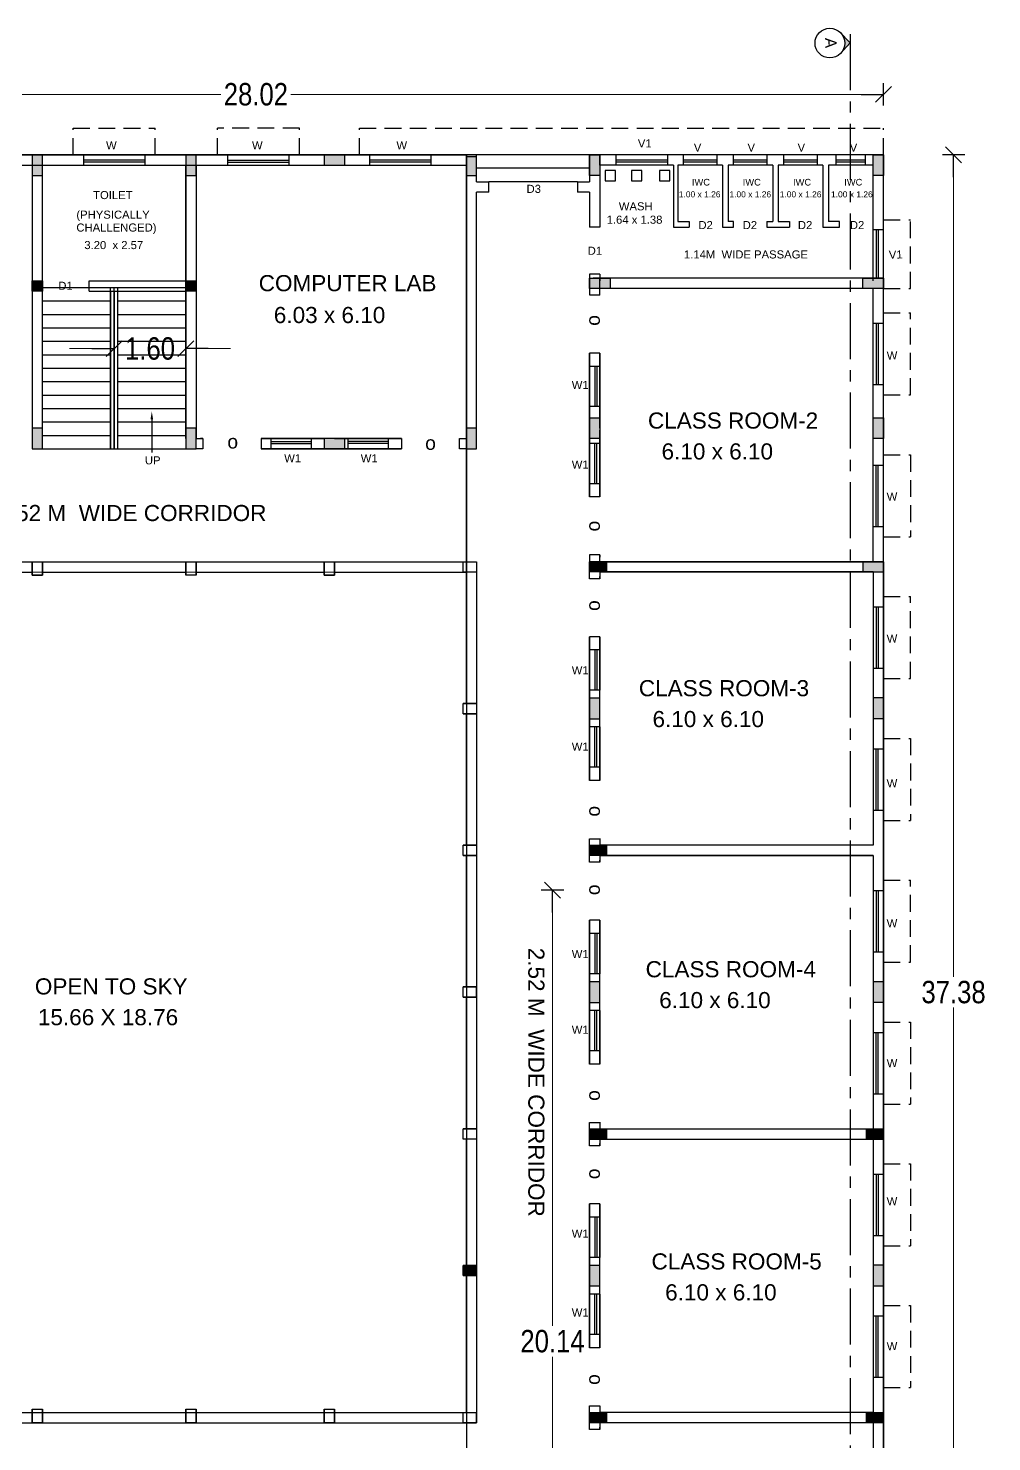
# Model space of a CAD drawing. Header units: metres. Extents: x 54 to 366, y 88 to 219.
# Drawn here: x 72.87 to 94.37, y 187.04 to 218.59 of the extents above; entities that cross this region are included whole.
import ezdxf

# ---------------------------------------------------------------- set-up
doc = ezdxf.new("R2010")
doc.units = ezdxf.units.M
doc.linetypes.add('CENTER', pattern=[2, 1.25, -0.25, 0.25, -0.25])
doc.linetypes.add('HIDDEN2', pattern=[0.1875, 0.125, -0.0625])
doc.layers.get('Defpoints').update_dxf_attribs({"lineweight": 18})
for name, color, linetype in [('BLK_1_FLR_0_BLT_UP_AREA_EXISTING', 26, 'Continuous'), ('BLK_1_FLR_0_EXIT_WIDTH_STAIR', 1, 'Continuous'), ('BLK_1_FLR_0_WASH', 55, 'Continuous'), ('DIST_EXIT', 7, 'Continuous'), ('ED', 7, 'Continuous'), ('SECLINE', 2, 'CENTER')]:
    doc.layers.add(name, color=color, linetype=linetype)
doc.styles.add('GRIDTEXT', font='GOTHIC.TTF', dxfattribs={"height": 6})
doc.styles.get("Standard").update_dxf_attribs({"font": 'arial.ttf', "height": 0.5})
doc.styles.add('style1', font='ARIALN.TTF', dxfattribs={"height": 0.5})
doc.dimstyles.new('11', dxfattribs={"dimtxt": 0.5, "dimasz": 0.5, "dimexe": 0.18, "dimexo": 0.0625, "dimgap": 0.09, "dimtad": 0, "dimtih": 1, "dimtoh": 1, "dimzin": 0, "dimdsep": 46, "dimtxsty": 'style1', "dimblk": 'AR', "dimcen": 0.09, "dimse1": 1, "dimse2": 1, "dimclrd": 256, "dimadec": 0, "dimazin": 0, "dimtfac": 0.7, "dimtofl": 0, "dimtmove": 0, "dimatfit": 3, "dimfxl": 0, "dimfrac": 1, "dimtolj": 1, "dimtzin": 0, "dimlwd": 20, "dimarcsym": 0})
pattern_1 = [(0, (0, 0), (0, 6.985), [5.08, -1.905]), (90, (0, 0), (-6.985, 4e-16), [5.08, -1.905])]

# ---------------------------------------------------------------- blocks, each defined once
blk = doc.blocks.new('AR')
for p, q in [((-1, 0), (0, 0)), ((-0.354, -0.354), (0.354, 0.354)), ((0, -0.5), (0, 0.5))]:
    blk.add_line(p, q)
blk = doc.blocks.new('*D69')
at = {"layer": 'Defpoints', "color": 0}
for p in [(91.954, 217.116), (91.954, 216.366), (63.939, 215.766)]:
    blk.add_point(p, dxfattribs=at)
at = {"layer": 'ED', "lineweight": 20}
for p, q in [((64.439, 217.116), (77.163, 217.116)), ((91.454, 217.116), (78.73, 217.116))]:
    blk.add_line(p, q, dxfattribs=at)
at = {"layer": 'ED', "lineweight": 20, "xscale": 0.5, "yscale": 0.5, "zscale": 0.5, "rotation": 180}
blk.add_blockref('AR', (63.939, 217.116), dxfattribs=at)
at = {"layer": 'ED', "lineweight": 20, "xscale": 0.5, "yscale": 0.5, "zscale": 0.5}
blk.add_blockref('AR', (91.954, 217.116), dxfattribs=at)
at = {"layer": 'ED', "color": 0, "insert": (77.947, 217.116), "char_height": 0.5, "attachment_point": 5, "style": 'style1'}
blk.add_mtext('\\A1;28.02', dxfattribs=at)
blk = doc.blocks.new('*D70')
at = {"layer": 'Defpoints', "color": 0}
for p in [(91.954, 215.766), (91.954, 178.386), (93.518, 178.386)]:
    blk.add_point(p, dxfattribs=at)
at = {"layer": 'ED', "lineweight": 20}
for p, q in [((93.518, 215.266), (93.518, 197.422)), ((93.518, 178.886), (93.518, 196.731))]:
    blk.add_line(p, q, dxfattribs=at)
at = {"layer": 'ED', "lineweight": 20, "xscale": 0.5, "yscale": 0.5, "zscale": 0.5}
for p, rotation in [((93.518, 215.766), 90), ((93.518, 178.386), 270)]:
    blk.add_blockref('AR', p, dxfattribs=dict(at, rotation=rotation))
at = {"layer": 'ED', "color": 0, "insert": (93.518, 197.076), "char_height": 0.5, "attachment_point": 5, "style": 'style1'}
blk.add_mtext('\\A1;37.38', dxfattribs=at)
blk = doc.blocks.new('*D106')
at = {"layer": 'BLK_1_FLR_0_EXIT_WIDTH_STAIR', "lineweight": 20}
for p, q in [((74.284, 211.441), (73.784, 211.441)), ((76.884, 211.441), (77.384, 211.441))]:
    blk.add_line(p, q, dxfattribs=at)
at = {"layer": 'Defpoints', "color": 0}
for p in [(74.784, 211.779), (76.384, 211.779), (76.384, 211.441)]:
    blk.add_point(p, dxfattribs=at)
at = {"layer": 'BLK_1_FLR_0_EXIT_WIDTH_STAIR', "lineweight": 20, "xscale": 0.5, "yscale": 0.5, "zscale": 0.5}
blk.add_blockref('AR', (74.784, 211.441), dxfattribs=at)
at = {"layer": 'BLK_1_FLR_0_EXIT_WIDTH_STAIR', "lineweight": 20, "xscale": 0.5, "yscale": 0.5, "zscale": 0.5, "rotation": 180}
blk.add_blockref('AR', (76.384, 211.441), dxfattribs=at)
at = {"layer": 'BLK_1_FLR_0_EXIT_WIDTH_STAIR', "color": 0, "insert": (75.584, 211.441), "char_height": 0.5, "attachment_point": 5, "style": 'style1'}
blk.add_mtext('\\A1;1.60', dxfattribs=at)
blk = doc.blocks.new('*D117')
at = {"layer": 'Defpoints', "color": 0}
for p in [(84.232, 199.353), (84.232, 179.216), (84.567, 179.216)]:
    blk.add_point(p, dxfattribs=at)
at = {"layer": 'DIST_EXIT', "lineweight": 20}
for p, q in [((84.567, 198.853), (84.567, 189.63)), ((84.567, 179.716), (84.567, 188.939))]:
    blk.add_line(p, q, dxfattribs=at)
at = {"layer": 'DIST_EXIT', "lineweight": 20, "xscale": 0.5, "yscale": 0.5, "zscale": 0.5}
for p, rotation in [((84.567, 199.353), 90), ((84.567, 179.216), 270)]:
    blk.add_blockref('AR', p, dxfattribs=dict(at, rotation=rotation))
at = {"layer": 'DIST_EXIT', "color": 0, "insert": (84.567, 189.284), "char_height": 0.5, "attachment_point": 5, "style": 'style1'}
blk.add_mtext('\\A1;20.14', dxfattribs=at)

msp = doc.modelspace()

# ---------------------------------------------------------------- hatches: boundary and pattern name
at = {"ltscale": 0.23}
h = msp.add_hatch(color=0, dxfattribs=at)
h.dxf.hatch_style = 1
h.paths.add_polyline_path([(73.184, 215.766), (72.954, 215.766), (72.954, 215.306), (73.184, 215.306)])
h = msp.add_hatch(color=0, dxfattribs=at)
h.dxf.hatch_style = 1
h.paths.add_polyline_path([(76.614, 215.766), (76.384, 215.766), (76.384, 215.306), (76.614, 215.306)])
h = msp.add_hatch(color=0, dxfattribs=at)
h.dxf.hatch_style = 1
h.paths.add_polyline_path([(79.934, 215.536), (79.934, 215.766), (79.474, 215.766), (79.474, 215.536)])
h = msp.add_hatch(color=0, dxfattribs=at)
h.dxf.hatch_style = 1
h.paths.add_polyline_path([(82.874, 215.766), (82.644, 215.766), (82.644, 215.306), (82.874, 215.306)])
h = msp.add_hatch(color=0, dxfattribs=at)
h.dxf.hatch_style = 1
h.paths.add_polyline_path([(85.624, 215.306), (85.624, 215.766), (85.394, 215.766), (85.394, 215.306)])
h = msp.add_hatch(color=0, dxfattribs=at)
h.dxf.hatch_style = 1
h.paths.add_polyline_path([(91.724, 215.766), (91.724, 215.306), (91.954, 215.306), (91.954, 215.766)])
h = msp.add_hatch(color=0, dxfattribs=at)
h.dxf.hatch_style = 1
h.paths.add_polyline_path([(85.854, 213.016), (85.394, 213.016), (85.394, 212.786), (85.854, 212.786)])
h = msp.add_hatch(color=0, dxfattribs=at)
h.dxf.hatch_style = 1
h.paths.add_polyline_path([(91.954, 213.016), (91.494, 213.016), (91.494, 212.786), (91.954, 212.786)])
h = msp.add_hatch(color=0, dxfattribs=at)
h.dxf.hatch_style = 1
h.paths.add_polyline_path([(72.954, 212.726), (73.184, 212.726), (73.184, 212.956), (72.954, 212.956)])
h = msp.add_hatch(color=0, dxfattribs=at)
h.dxf.hatch_style = 1
h.paths.add_polyline_path([(76.384, 212.726), (76.614, 212.726), (76.614, 212.956), (76.384, 212.956)])
h = msp.add_hatch(color=0, dxfattribs=at)
h.dxf.hatch_style = 1
h.paths.add_polyline_path([(85.624, 209.436), (85.624, 209.896), (85.394, 209.896), (85.394, 209.436)])
h = msp.add_hatch(color=0, dxfattribs=at)
h.dxf.hatch_style = 1
h.paths.add_polyline_path([(91.724, 209.896), (91.724, 209.436), (91.954, 209.436), (91.954, 209.896)])
h = msp.add_hatch(color=0, dxfattribs=at)
h.dxf.hatch_style = 1
h.paths.add_polyline_path([(73.184, 209.666), (72.954, 209.666), (72.954, 209.206), (73.184, 209.206)])
h = msp.add_hatch(color=0, dxfattribs=at)
h.dxf.hatch_style = 1
h.paths.add_polyline_path([(76.614, 209.666), (76.384, 209.666), (76.384, 209.206), (76.614, 209.206)])
h = msp.add_hatch(color=0, dxfattribs=at)
h.dxf.hatch_style = 1
h.paths.add_polyline_path([(82.874, 209.666), (82.644, 209.666), (82.644, 209.206), (82.874, 209.206)])
h = msp.add_hatch(color=0, dxfattribs=at)
h.dxf.hatch_style = 1
h.paths.add_polyline_path([(79.934, 209.206), (79.934, 209.436), (79.474, 209.436), (79.474, 209.206)])
h = msp.add_hatch()
h.set_pattern_fill('ANGLE', color=256)
h.set_pattern_definition(pattern_1)
h.paths.add_polyline_path([(66.994, 206.686), (66.694, 206.686), (66.694, 206.456), (66.994, 206.456)])
h.paths.add_polyline_path([(70.089, 206.456), (70.089, 206.686), (69.859, 206.686), (69.859, 206.456)])
h.paths.add_polyline_path([(73.184, 206.455), (73.184, 206.686), (72.954, 206.686), (72.954, 206.455)])
h.paths.add_polyline_path([(76.614, 206.455), (76.614, 206.686), (76.384, 206.686), (76.384, 206.455)])
h.paths.add_polyline_path([(79.704, 206.454), (79.704, 206.686), (79.474, 206.686), (79.474, 206.454)])
h.paths.add_polyline_path([(82.874, 206.454), (82.874, 206.684), (82.574, 206.684), (82.574, 206.454), (82.644, 206.454)])
h = msp.add_hatch(color=0, dxfattribs=at)
h.dxf.hatch_style = 1
h.paths.add_polyline_path([(85.394, 206.456), (85.394, 206.686), (85.774, 206.686), (85.774, 206.456)])
h = msp.add_hatch(color=0, dxfattribs=at)
h.dxf.hatch_style = 1
h.paths.add_polyline_path([(91.954, 206.456), (91.954, 206.686), (91.494, 206.686), (91.494, 206.456)])
h = msp.add_hatch()
h.set_pattern_fill('ANGLE', color=256)
h.set_pattern_definition(pattern_1)
h.paths.add_polyline_path([(82.874, 194.026), (82.574, 194.026), (82.574, 193.796), (82.874, 193.796)])
h.paths.add_polyline_path([(82.874, 197.194), (82.574, 197.194), (82.574, 196.964), (82.874, 196.964)])
h.paths.add_polyline_path([(82.874, 200.356), (82.574, 200.356), (82.574, 200.126), (82.874, 200.126)])
h.paths.add_polyline_path([(82.874, 203.521), (82.574, 203.521), (82.574, 203.291), (82.874, 203.291)])
h = msp.add_hatch(color=0, dxfattribs=at)
h.dxf.hatch_style = 1
h.paths.add_polyline_path([(85.394, 203.179), (85.624, 203.179), (85.624, 203.639), (85.394, 203.639)])
h = msp.add_hatch(color=0, dxfattribs=at)
h.dxf.hatch_style = 1
h.paths.add_polyline_path([(91.724, 203.186), (91.954, 203.186), (91.954, 203.646), (91.724, 203.646)])
h = msp.add_hatch(color=0, dxfattribs=at)
h.dxf.hatch_style = 1
h.paths.add_polyline_path([(85.394, 200.126), (85.394, 200.356), (85.774, 200.356), (85.774, 200.126)])
h = msp.add_hatch(color=0, dxfattribs=at)
h.dxf.hatch_style = 1
h.paths.add_polyline_path([(85.394, 196.849), (85.624, 196.849), (85.624, 197.309), (85.394, 197.309)])
h = msp.add_hatch(color=0, dxfattribs=at)
h.dxf.hatch_style = 1
h.paths.add_polyline_path([(91.724, 196.851), (91.954, 196.851), (91.954, 197.311), (91.724, 197.311)])
h = msp.add_hatch(color=0, dxfattribs=at)
h.dxf.hatch_style = 1
h.paths.add_polyline_path([(85.394, 193.796), (85.394, 194.026), (85.774, 194.026), (85.774, 193.796)])
h = msp.add_hatch(color=0, dxfattribs=at)
h.dxf.hatch_style = 1
h.paths.add_polyline_path([(91.954, 194.026), (91.574, 194.026), (91.574, 193.796), (91.954, 193.796)])
h = msp.add_hatch(color=7)
h.dxf.hatch_style = 1
h.paths.add_polyline_path([(82.874, 190.979), (82.574, 190.979), (82.574, 190.749), (82.874, 190.749)])
h = msp.add_hatch(color=0, dxfattribs=at)
h.dxf.hatch_style = 1
h.paths.add_polyline_path([(85.394, 190.519), (85.624, 190.519), (85.624, 190.979), (85.394, 190.979)])
h = msp.add_hatch(color=0, dxfattribs=at)
h.dxf.hatch_style = 1
h.paths.add_polyline_path([(91.724, 190.521), (91.954, 190.521), (91.954, 190.981), (91.724, 190.981)])
h = msp.add_hatch()
h.set_pattern_fill('ANGLE', color=256)
h.set_pattern_definition(pattern_1)
h.paths.add_polyline_path([(66.994, 187.696), (66.694, 187.696), (66.694, 187.466), (66.994, 187.466)])
h.paths.add_polyline_path([(70.089, 187.766), (69.859, 187.766), (69.859, 187.466), (70.089, 187.466)])
h.paths.add_polyline_path([(73.184, 187.766), (72.954, 187.766), (72.954, 187.466), (73.184, 187.466)])
h.paths.add_polyline_path([(76.614, 187.766), (76.384, 187.766), (76.384, 187.466), (76.614, 187.466)])
h.paths.add_polyline_path([(79.704, 187.766), (79.474, 187.766), (79.474, 187.466), (79.704, 187.466)])
h.paths.add_polyline_path([(82.874, 187.696), (82.574, 187.696), (82.574, 187.466), (82.874, 187.466)])
h = msp.add_hatch(color=0, dxfattribs=at)
h.dxf.hatch_style = 1
h.paths.add_polyline_path([(85.394, 187.466), (85.394, 187.696), (85.774, 187.696), (85.774, 187.466)])
h = msp.add_hatch(color=0, dxfattribs=at)
h.dxf.hatch_style = 1
h.paths.add_polyline_path([(91.954, 187.696), (91.574, 187.696), (91.574, 187.466), (91.954, 187.466)])
at = {"layer": 'SECLINE'}
msp.add_hatch(color=41, dxfattribs=at).paths.add_polyline_path([(91.214, 218.267), (91.005, 218.481, -0.372105), (91.011, 218.047)])

# ---------------------------------------------------------------- linework, layer by layer
at = {"linetype": 'HIDDEN2', "ltscale": 3}
for p, q in [((73.869, 215.766), (73.869, 216.366)), ((73.869, 216.366), (75.699, 216.366)), ((75.699, 215.766), (75.699, 216.366)), ((77.091, 215.766), (77.091, 216.366)), ((78.921, 216.366), (77.091, 216.366)), ((78.921, 215.766), (78.921, 216.366)), ((80.258, 215.766), (80.258, 216.366)), ((80.258, 216.366), (91.954, 216.366)), ((91.954, 215.766), (91.954, 216.366)), ((91.954, 214.316), (92.554, 214.316)), ((92.554, 212.781), (92.554, 214.316)), ((91.954, 212.781), (92.554, 212.781)), ((91.954, 212.238), (92.554, 212.238)), ((92.554, 210.408), (92.554, 212.238)), ((91.954, 210.408), (92.554, 210.408)), ((91.954, 209.07), (92.554, 209.07)), ((92.554, 209.07), (92.554, 207.24)), ((91.954, 207.24), (92.554, 207.24)), ((91.954, 205.908), (92.554, 205.908)), ((92.554, 204.078), (92.554, 205.908)), ((91.954, 204.078), (92.554, 204.078)), ((91.954, 202.74), (92.554, 202.74)), ((92.554, 202.74), (92.554, 200.91)), ((91.954, 200.91), (92.554, 200.91)), ((91.954, 199.578), (92.554, 199.578)), ((92.554, 197.748), (92.554, 199.578)), ((91.954, 197.748), (92.554, 197.748)), ((91.954, 196.41), (92.554, 196.41)), ((92.554, 196.41), (92.554, 194.58)), ((91.954, 194.58), (92.554, 194.58)), ((91.954, 193.248), (92.554, 193.248)), ((92.554, 193.248), (92.554, 191.418)), ((91.954, 191.418), (92.554, 191.418)), ((91.954, 190.08), (92.554, 190.08)), ((92.554, 190.08), (92.554, 188.25)), ((91.954, 188.25), (92.554, 188.25))]:
    msp.add_line(p, q, dxfattribs=at)
at = {"color": 0, "ltscale": 0.23}
for p, q in [((64.169, 215.536), (82.644, 215.536)), ((66.924, 215.766), (82.644, 215.766)), ((72.954, 215.536), (72.954, 209.436)), ((73.184, 209.206), (73.184, 215.536)), ((76.384, 212.956), (76.384, 215.536)), ((76.384, 215.536), (76.384, 212.956)), ((76.614, 215.536), (76.614, 209.436)), ((82.644, 215.731), (82.874, 215.731)), ((82.644, 215.536), (82.644, 209.436)), ((82.874, 215.166), (82.874, 215.536)), ((85.394, 215.766), (85.394, 215.166)), ((91.954, 215.766), (85.474, 215.766)), ((85.624, 215.536), (85.624, 215.766)), ((87.264, 215.536), (85.624, 215.536)), ((85.624, 215.536), (85.624, 214.156)), ((87.264, 215.536), (87.264, 214.156)), ((88.364, 215.536), (87.364, 215.536)), ((87.364, 215.536), (87.364, 214.276)), ((88.364, 215.536), (88.364, 214.156)), ((89.484, 215.536), (88.484, 215.536)), ((88.484, 215.536), (88.484, 214.276)), ((89.484, 215.536), (89.484, 214.276)), ((90.604, 215.536), (89.604, 215.536)), ((89.604, 215.536), (89.604, 214.276)), ((90.604, 215.536), (90.604, 214.156)), ((91.724, 215.536), (90.724, 215.536)), ((90.724, 215.536), (90.724, 214.276)), ((91.724, 214.091), (91.724, 215.536)), ((91.954, 212.721), (91.954, 215.766)), ((82.874, 209.436), (82.874, 214.936)), ((83.144, 214.936), (82.874, 214.936)), ((83.144, 214.936), (83.144, 215.166)), ((85.124, 215.166), (85.124, 214.936)), ((85.124, 215.166), (85.394, 215.166)), ((85.394, 214.936), (85.124, 214.936)), ((85.394, 214.936), (85.394, 214.156)), ((87.364, 214.276), (87.614, 214.276)), ((87.614, 214.276), (87.614, 214.156)), ((88.604, 214.276), (88.484, 214.276)), ((88.604, 214.156), (88.604, 214.276)), ((89.354, 214.276), (89.354, 214.156)), ((89.354, 214.276), (89.484, 214.276)), ((89.604, 214.276), (89.854, 214.276)), ((89.854, 214.276), (89.854, 214.156)), ((90.974, 214.276), (90.724, 214.276)), ((90.974, 214.156), (90.974, 214.276)), ((85.624, 214.156), (85.394, 214.156)), ((87.264, 214.156), (87.614, 214.156)), ((88.364, 214.156), (88.604, 214.156)), ((88.484, 214.156), (88.604, 214.156)), ((89.354, 214.156), (89.854, 214.156)), ((90.604, 214.156), (90.974, 214.156)), ((90.724, 214.156), (90.974, 214.156)), ((91.954, 214.091), (91.724, 214.091)), ((85.624, 213.101), (85.394, 213.101)), ((85.394, 213.101), (85.394, 212.951)), ((85.394, 213.016), (85.394, 212.641)), ((91.724, 213.016), (85.474, 213.016)), ((85.624, 213.101), (85.624, 212.951)), ((85.624, 212.786), (85.624, 213.016)), ((72.954, 212.956), (73.184, 212.956)), ((72.954, 212.726), (72.954, 212.956)), ((73.184, 212.726), (72.954, 212.726)), ((73.184, 212.956), (73.184, 212.726)), ((74.224, 212.956), (76.384, 212.956)), ((74.224, 212.726), (74.224, 212.956)), ((74.224, 212.726), (76.384, 212.726)), ((74.704, 212.806), (76.384, 212.806)), ((74.704, 209.206), (74.704, 212.806)), ((74.704, 212.726), (74.704, 209.206)), ((74.704, 209.206), (74.704, 212.726)), ((74.784, 209.206), (74.784, 212.806)), ((74.784, 209.206), (74.784, 212.726)), ((74.784, 212.726), (74.784, 209.206)), ((74.864, 209.206), (74.864, 212.806)), ((76.384, 212.956), (76.614, 212.956)), ((76.384, 212.726), (76.384, 212.956)), ((76.384, 209.436), (76.384, 212.726)), ((76.384, 212.726), (76.384, 209.206)), ((76.614, 212.726), (76.384, 212.726)), ((76.614, 212.956), (76.614, 212.726)), ((85.624, 212.636), (85.624, 212.786)), ((85.624, 212.636), (85.624, 212.686)), ((91.954, 212.786), (85.704, 212.786)), ((91.724, 206.691), (91.724, 212.786)), ((91.954, 212.721), (91.954, 212.951)), ((91.954, 206.686), (91.954, 212.786)), ((74.864, 212.506), (76.384, 212.506)), ((85.394, 212.641), (85.624, 212.641)), ((74.864, 212.206), (76.384, 212.206)), ((74.864, 211.906), (76.384, 211.906)), ((74.864, 211.606), (76.384, 211.606)), ((74.864, 211.306), (76.384, 211.306)), ((85.394, 211.341), (85.394, 208.131)), ((85.394, 208.131), (85.394, 211.341)), ((85.624, 211.341), (85.394, 211.341)), ((85.624, 211.341), (85.624, 209.851)), ((85.624, 209.666), (85.624, 211.341)), ((74.864, 211.006), (76.384, 211.006)), ((74.864, 210.706), (76.384, 210.706)), ((74.864, 210.406), (76.384, 210.406)), ((74.864, 210.106), (76.384, 210.106)), ((74.864, 209.806), (76.384, 209.806)), ((74.864, 209.506), (76.384, 209.506)), ((85.624, 209.621), (85.624, 208.131)), ((85.624, 208.131), (85.624, 209.621)), ((74.784, 209.206), (76.384, 209.206)), ((76.614, 209.436), (76.764, 209.436)), ((76.764, 209.206), (76.614, 209.206)), ((76.764, 209.436), (76.714, 209.436)), ((76.764, 209.436), (76.764, 209.206)), ((79.474, 209.436), (78.064, 209.436)), ((78.064, 209.436), (79.474, 209.436)), ((78.064, 209.436), (78.064, 209.206)), ((81.194, 209.206), (78.064, 209.206)), ((78.064, 209.206), (81.194, 209.206)), ((81.194, 209.436), (79.704, 209.436)), ((79.704, 209.436), (81.194, 209.436)), ((81.194, 209.436), (81.194, 209.206)), ((82.489, 209.206), (82.489, 209.436)), ((82.489, 209.436), (82.639, 209.436)), ((82.489, 209.436), (82.539, 209.436)), ((82.639, 209.206), (82.489, 209.206)), ((82.494, 209.436), (82.644, 209.436)), ((82.644, 209.206), (82.494, 209.206)), ((82.644, 209.206), (82.874, 209.206)), ((85.624, 208.131), (85.394, 208.131)), ((72.954, 206.686), (72.954, 206.386)), ((73.184, 206.386), (73.184, 206.686)), ((76.384, 206.686), (76.384, 206.386)), ((76.614, 206.386), (76.614, 206.686)), ((79.474, 206.686), (79.474, 206.386)), ((79.704, 206.386), (79.704, 206.686)), ((85.394, 206.836), (85.394, 206.456)), ((85.624, 206.836), (85.394, 206.836)), ((85.394, 206.686), (91.954, 206.686)), ((91.724, 206.686), (85.394, 206.686)), ((85.394, 206.456), (85.394, 206.686)), ((85.394, 206.686), (85.774, 206.686)), ((85.394, 206.306), (85.394, 206.686)), ((85.624, 206.836), (85.624, 206.786)), ((85.624, 206.686), (85.624, 206.836)), ((91.954, 206.686), (91.954, 200.361)), ((72.954, 206.386), (73.184, 206.386)), ((79.474, 206.386), (79.704, 206.386)), ((85.774, 206.456), (85.394, 206.456)), ((85.624, 206.456), (91.724, 206.456)), ((91.724, 206.456), (85.624, 206.456)), ((85.624, 206.456), (85.624, 206.306)), ((85.624, 206.306), (85.624, 206.356)), ((91.724, 206.456), (91.724, 200.361)), ((85.624, 206.306), (85.394, 206.306)), ((85.394, 201.801), (85.394, 205.011)), ((85.624, 205.011), (85.394, 205.011)), ((85.394, 205.011), (85.394, 201.801)), ((85.624, 203.816), (85.624, 205.011)), ((85.624, 205.011), (85.624, 203.816)), ((85.624, 202.996), (85.624, 203.816)), ((82.874, 203.521), (82.574, 203.521)), ((82.574, 203.291), (82.874, 203.291)), ((85.624, 201.801), (85.624, 202.996)), ((85.624, 202.996), (85.624, 201.801)), ((85.624, 201.801), (85.394, 201.801)), ((82.874, 200.356), (82.574, 200.356)), ((85.394, 200.126), (85.394, 200.501)), ((85.394, 200.501), (85.624, 200.501)), ((85.394, 200.126), (85.394, 200.356)), ((85.394, 200.356), (85.774, 200.356)), ((85.394, 199.976), (85.394, 200.356)), ((85.624, 200.506), (85.624, 200.356)), ((85.624, 200.506), (85.624, 200.456)), ((91.724, 200.356), (85.624, 200.356)), ((91.954, 200.356), (91.954, 194.031)), ((82.574, 200.126), (82.874, 200.126)), ((82.644, 200.126), (82.644, 197.316)), ((91.724, 200.126), (85.394, 200.126)), ((85.774, 200.126), (85.394, 200.126)), ((85.624, 200.126), (91.724, 200.126)), ((85.624, 200.126), (85.624, 199.976)), ((85.624, 199.976), (85.624, 200.026)), ((91.724, 200.126), (91.724, 194.031)), ((85.624, 199.976), (85.394, 199.976)), ((85.394, 195.471), (85.394, 198.681)), ((85.624, 198.681), (85.394, 198.681)), ((85.394, 198.681), (85.394, 195.471)), ((85.624, 197.486), (85.624, 198.681)), ((85.624, 198.681), (85.624, 197.486)), ((82.874, 197.194), (82.574, 197.194)), ((82.874, 196.964), (82.874, 197.194)), ((85.624, 196.666), (85.624, 197.486)), ((82.574, 196.964), (82.874, 196.964)), ((85.624, 195.471), (85.624, 196.666)), ((85.624, 196.666), (85.624, 195.471)), ((85.624, 195.471), (85.394, 195.471)), ((85.394, 193.796), (85.394, 194.171)), ((85.394, 194.171), (85.624, 194.171)), ((85.624, 194.176), (85.624, 194.026)), ((85.624, 194.176), (85.624, 194.126)), ((82.874, 194.026), (82.574, 194.026)), ((85.394, 194.026), (91.954, 194.026)), ((85.394, 193.796), (85.394, 194.026)), ((85.394, 194.026), (85.774, 194.026)), ((85.394, 193.646), (85.394, 194.026)), ((85.394, 193.796), (91.954, 193.796)), ((85.774, 193.796), (85.394, 193.796)), ((85.624, 193.796), (85.624, 193.646)), ((91.574, 193.796), (91.574, 194.026)), ((91.574, 194.026), (91.954, 194.026)), ((91.954, 193.796), (91.574, 193.796)), ((91.724, 193.796), (91.724, 187.701)), ((91.954, 194.026), (91.954, 187.701)), ((85.624, 193.646), (85.394, 193.646)), ((85.624, 193.646), (85.624, 193.696)), ((85.394, 189.141), (85.394, 192.351)), ((85.624, 192.351), (85.394, 192.351)), ((85.394, 192.351), (85.394, 189.141)), ((85.624, 191.156), (85.624, 192.351)), ((85.624, 192.351), (85.624, 191.156)), ((82.874, 190.979), (82.574, 190.979)), ((82.874, 190.979), (82.574, 190.979)), ((85.624, 190.336), (85.624, 191.156)), ((82.574, 190.749), (82.874, 190.749)), ((82.574, 190.749), (82.874, 190.749)), ((85.624, 189.141), (85.624, 190.336)), ((85.624, 190.336), (85.624, 189.141)), ((85.624, 189.141), (85.394, 189.141)), ((72.954, 187.766), (72.954, 187.466)), ((73.184, 187.466), (73.184, 187.766)), ((76.384, 187.766), (76.384, 187.466)), ((76.614, 187.466), (76.614, 187.766)), ((79.474, 187.766), (79.474, 187.466)), ((79.704, 187.466), (79.704, 187.766)), ((85.394, 187.466), (85.394, 187.841)), ((85.624, 187.841), (85.624, 187.696)), ((79.474, 187.466), (79.704, 187.466)), ((82.874, 187.466), (82.874, 187.696)), ((85.394, 187.466), (85.394, 187.696)), ((85.394, 187.696), (85.774, 187.696)), ((85.394, 187.316), (85.394, 187.696)), ((91.954, 187.466), (85.394, 187.466)), ((85.774, 187.466), (85.394, 187.466)), ((91.724, 187.696), (85.624, 187.696)), ((85.624, 187.466), (85.624, 187.316)), ((91.574, 187.466), (91.574, 187.696)), ((91.574, 187.696), (91.954, 187.696)), ((91.954, 187.466), (91.574, 187.466)), ((91.724, 187.461), (91.724, 181.366)), ((91.954, 187.466), (91.954, 181.366)), ((85.624, 187.316), (85.394, 187.316)), ((85.624, 187.316), (85.624, 187.366))]:
    msp.add_line(p, q, dxfattribs=at)
at = {"color": 0, "lineweight": 25, "ltscale": 0.23}
for p, q in [((74.099, 215.766), (74.099, 215.536)), ((75.469, 215.651), (74.099, 215.651)), ((75.469, 215.601), (74.099, 215.601)), ((75.469, 215.766), (75.469, 215.536)), ((77.321, 215.536), (77.321, 215.766)), ((77.321, 215.651), (78.691, 215.651)), ((77.321, 215.601), (78.691, 215.601)), ((78.691, 215.536), (78.691, 215.766)), ((80.488, 215.536), (80.488, 215.766)), ((81.858, 215.651), (80.488, 215.651)), ((81.858, 215.601), (80.488, 215.601)), ((81.858, 215.536), (81.858, 215.766)), ((85.394, 215.766), (82.874, 215.766)), ((85.989, 215.536), (85.989, 215.766)), ((87.139, 215.651), (85.989, 215.651)), ((87.139, 215.601), (85.989, 215.601)), ((87.139, 215.536), (87.139, 215.766)), ((87.489, 215.536), (87.489, 215.766)), ((88.239, 215.651), (87.489, 215.651)), ((88.239, 215.601), (87.489, 215.601)), ((88.239, 215.536), (88.239, 215.766)), ((88.609, 215.536), (88.609, 215.766)), ((89.359, 215.651), (88.609, 215.651)), ((89.359, 215.601), (88.609, 215.601)), ((89.359, 215.536), (89.359, 215.766)), ((89.729, 215.536), (89.729, 215.766)), ((90.479, 215.651), (89.729, 215.651)), ((90.479, 215.601), (89.729, 215.601)), ((90.479, 215.536), (90.479, 215.766)), ((90.899, 215.536), (90.899, 215.766)), ((91.549, 215.651), (90.899, 215.651)), ((91.549, 215.601), (90.899, 215.601)), ((91.549, 215.536), (91.549, 215.766)), ((85.394, 215.466), (82.874, 215.466)), ((85.124, 215.166), (83.144, 215.166)), ((91.724, 212.951), (91.724, 214.133)), ((91.789, 214.091), (91.789, 213.016)), ((91.839, 214.091), (91.839, 213.016)), ((91.954, 213.016), (91.724, 213.016)), ((91.724, 212.008), (91.954, 212.008)), ((91.789, 212.008), (91.789, 210.638)), ((91.839, 212.008), (91.839, 210.638)), ((85.624, 211.046), (85.394, 211.046)), ((85.509, 211.046), (85.509, 210.146)), ((85.559, 211.046), (85.559, 210.146)), ((91.724, 210.638), (91.954, 210.638)), ((85.624, 210.146), (85.394, 210.146)), ((78.279, 209.436), (78.279, 209.206)), ((78.279, 209.371), (79.179, 209.371)), ((78.279, 209.321), (79.179, 209.321)), ((79.179, 209.436), (79.179, 209.206)), ((79.999, 209.436), (79.999, 209.206)), ((80.899, 209.371), (79.999, 209.371)), ((80.899, 209.321), (79.999, 209.321)), ((80.899, 209.436), (80.899, 209.206)), ((85.624, 209.326), (85.394, 209.326)), ((85.509, 208.426), (85.509, 209.326)), ((85.559, 208.426), (85.559, 209.326)), ((91.724, 208.84), (91.954, 208.84)), ((91.789, 207.47), (91.789, 208.84)), ((91.839, 207.47), (91.839, 208.84)), ((85.624, 208.426), (85.394, 208.426)), ((91.724, 207.47), (91.954, 207.47)), ((66.694, 206.686), (82.874, 206.684)), ((70.089, 206.456), (72.954, 206.455)), ((73.184, 206.455), (76.384, 206.455)), ((76.614, 206.455), (79.474, 206.454)), ((79.704, 206.454), (82.644, 206.454)), ((82.644, 203.521), (82.644, 206.454)), ((82.874, 206.454), (82.874, 187.466)), ((91.724, 205.678), (91.954, 205.678)), ((91.789, 205.678), (91.789, 204.308)), ((91.839, 205.678), (91.839, 204.308)), ((85.624, 204.716), (85.394, 204.716)), ((85.509, 204.716), (85.509, 203.816)), ((85.559, 204.716), (85.559, 203.816)), ((91.724, 204.308), (91.954, 204.308)), ((85.624, 203.816), (85.394, 203.816)), ((82.644, 200.356), (82.644, 203.291)), ((85.624, 202.996), (85.394, 202.996)), ((85.509, 202.096), (85.509, 202.996)), ((85.559, 202.096), (85.559, 202.996)), ((91.724, 202.51), (91.954, 202.51)), ((91.789, 201.14), (91.789, 202.51)), ((91.839, 201.14), (91.839, 202.51)), ((85.624, 202.096), (85.394, 202.096)), ((91.724, 201.14), (91.954, 201.14)), ((82.644, 197.194), (82.644, 200.126)), ((91.724, 199.348), (91.954, 199.348)), ((91.789, 199.348), (91.789, 197.978)), ((91.839, 199.348), (91.839, 197.978)), ((85.624, 198.386), (85.394, 198.386)), ((85.509, 198.386), (85.509, 197.486)), ((85.559, 198.386), (85.559, 197.486)), ((91.724, 197.978), (91.954, 197.978)), ((85.624, 197.486), (85.394, 197.486)), ((82.644, 194.026), (82.644, 196.964)), ((85.624, 196.666), (85.394, 196.666)), ((85.509, 195.766), (85.509, 196.666)), ((85.559, 195.766), (85.559, 196.666)), ((91.724, 196.18), (91.954, 196.18)), ((91.789, 194.81), (91.789, 196.18)), ((91.839, 194.81), (91.839, 196.18)), ((85.624, 195.766), (85.394, 195.766)), ((91.724, 194.81), (91.954, 194.81)), ((82.644, 190.979), (82.644, 193.796)), ((91.724, 193.018), (91.954, 193.018)), ((91.789, 193.018), (91.789, 191.648)), ((91.839, 193.018), (91.839, 191.648)), ((85.624, 192.056), (85.394, 192.056)), ((85.509, 192.056), (85.509, 191.156)), ((85.559, 192.056), (85.559, 191.156)), ((91.724, 191.648), (91.954, 191.648)), ((85.624, 191.156), (85.394, 191.156)), ((82.644, 187.696), (82.644, 190.749)), ((85.624, 190.336), (85.394, 190.336)), ((85.509, 189.436), (85.509, 190.336)), ((85.559, 189.436), (85.559, 190.336)), ((91.724, 189.85), (91.954, 189.85)), ((91.789, 188.48), (91.789, 189.85)), ((91.839, 188.48), (91.839, 189.85)), ((85.624, 189.436), (85.394, 189.436)), ((91.724, 188.48), (91.954, 188.48)), ((66.694, 187.466), (82.874, 187.466)), ((70.089, 187.696), (72.954, 187.696)), ((73.184, 187.696), (76.384, 187.696)), ((76.614, 187.696), (79.474, 187.696)), ((79.704, 187.696), (82.644, 187.696))]:
    msp.add_line(p, q, dxfattribs=at)
for p, q in [((82.874, 215.166), (83.144, 215.166)), ((85.394, 187.841), (85.624, 187.841))]:
    msp.add_line(p, q)
at = {"color": 8, "ltscale": 0.23}
for p, q in [((73.184, 212.806), (74.704, 212.806)), ((73.184, 212.506), (74.704, 212.506)), ((73.184, 212.206), (74.704, 212.206)), ((73.184, 211.906), (74.704, 211.906)), ((73.184, 211.606), (74.704, 211.606)), ((73.184, 211.306), (74.704, 211.306)), ((73.184, 211.006), (74.704, 211.006)), ((73.184, 210.706), (74.704, 210.706)), ((73.184, 210.406), (74.704, 210.406)), ((73.184, 210.106), (74.704, 210.106)), ((73.184, 209.806), (74.704, 209.806)), ((73.184, 209.506), (74.704, 209.506)), ((73.184, 209.206), (74.784, 209.206))]:
    msp.add_line(p, q, dxfattribs=at)
at = {"color": 0, "ltscale": 0.23}
for points in [[(73.184, 215.766), (72.954, 215.766), (72.954, 215.306), (73.184, 215.306)], [(76.614, 215.766), (76.384, 215.766), (76.384, 215.306), (76.614, 215.306)], [(79.934, 215.536), (79.934, 215.766), (79.474, 215.766), (79.474, 215.536)], [(82.874, 215.766), (82.644, 215.766), (82.644, 215.306), (82.874, 215.306)], [(82.874, 215.766), (82.644, 215.766), (82.644, 215.306), (82.874, 215.306)], [(85.624, 215.306), (85.394, 215.306), (85.394, 215.766), (85.624, 215.766)], [(85.624, 215.306), (85.394, 215.306), (85.394, 215.766), (85.624, 215.766)], [(91.724, 215.766), (91.954, 215.766), (91.954, 215.306), (91.724, 215.306)], [(91.724, 215.766), (91.954, 215.766), (91.954, 215.306), (91.724, 215.306)], [(85.854, 213.016), (85.854, 212.786), (85.394, 212.786), (85.394, 213.016)], [(85.854, 213.016), (85.854, 212.786), (85.394, 212.786), (85.394, 213.016)], [(91.954, 213.016), (91.954, 212.786), (91.494, 212.786), (91.494, 213.016)], [(91.954, 213.016), (91.954, 212.786), (91.494, 212.786), (91.494, 213.016)], [(72.954, 212.956), (73.184, 212.956), (73.184, 212.726), (72.954, 212.726)], [(76.384, 212.956), (76.614, 212.956), (76.614, 212.726), (76.384, 212.726)], [(85.624, 209.436), (85.394, 209.436), (85.394, 209.896), (85.624, 209.896)], [(91.724, 209.896), (91.954, 209.896), (91.954, 209.436), (91.724, 209.436)], [(73.184, 209.666), (72.954, 209.666), (72.954, 209.206), (73.184, 209.206)], [(76.614, 209.666), (76.384, 209.666), (76.384, 209.206), (76.614, 209.206)], [(82.874, 209.666), (82.644, 209.666), (82.644, 209.206), (82.874, 209.206)], [(82.874, 209.666), (82.644, 209.666), (82.644, 209.206), (82.874, 209.206)], [(79.934, 209.206), (79.934, 209.436), (79.474, 209.436), (79.474, 209.206)], [(73.184, 206.686), (73.184, 206.386), (72.954, 206.386), (72.954, 206.686)], [(76.614, 206.686), (76.614, 206.386), (76.384, 206.386), (76.384, 206.686)], [(79.704, 206.686), (79.704, 206.386), (79.474, 206.386), (79.474, 206.686)], [(82.574, 206.684), (82.874, 206.684), (82.874, 206.454), (82.574, 206.454)], [(85.394, 206.686), (85.774, 206.686), (85.774, 206.456), (85.394, 206.456)], [(91.954, 206.456), (91.954, 206.686), (91.494, 206.686), (91.494, 206.456)], [(91.954, 206.456), (91.954, 206.686), (91.494, 206.686), (91.494, 206.456)], [(82.574, 203.521), (82.874, 203.521), (82.874, 203.291), (82.574, 203.291)], [(85.394, 203.179), (85.624, 203.179), (85.624, 203.639), (85.394, 203.639)], [(91.724, 203.186), (91.954, 203.186), (91.954, 203.646), (91.724, 203.646)], [(82.574, 200.356), (82.874, 200.356), (82.874, 200.126), (82.574, 200.126)], [(85.394, 200.356), (85.774, 200.356), (85.774, 200.126), (85.394, 200.126)], [(82.574, 197.194), (82.874, 197.194), (82.874, 196.964), (82.574, 196.964)], [(85.394, 196.849), (85.624, 196.849), (85.624, 197.309), (85.394, 197.309)], [(91.724, 196.851), (91.954, 196.851), (91.954, 197.311), (91.724, 197.311)], [(82.574, 194.026), (82.874, 194.026), (82.874, 193.796), (82.574, 193.796)], [(85.394, 194.026), (85.774, 194.026), (85.774, 193.796), (85.394, 193.796)], [(91.574, 194.026), (91.954, 194.026), (91.954, 193.796), (91.574, 193.796)], [(82.574, 190.979), (82.874, 190.979), (82.874, 190.749), (82.574, 190.749)], [(82.574, 190.979), (82.874, 190.979), (82.874, 190.749), (82.574, 190.749)], [(85.394, 190.519), (85.624, 190.519), (85.624, 190.979), (85.394, 190.979)], [(91.724, 190.521), (91.954, 190.521), (91.954, 190.981), (91.724, 190.981)], [(73.184, 187.766), (73.184, 187.466), (72.954, 187.466), (72.954, 187.766)], [(76.614, 187.766), (76.614, 187.466), (76.384, 187.466), (76.384, 187.766)], [(79.704, 187.766), (79.704, 187.466), (79.474, 187.466), (79.474, 187.766)], [(82.574, 187.696), (82.874, 187.696), (82.874, 187.466), (82.574, 187.466)], [(85.394, 187.696), (85.774, 187.696), (85.774, 187.466), (85.394, 187.466)], [(91.574, 187.696), (91.954, 187.696), (91.954, 187.466), (91.574, 187.466)]]:
    msp.add_lwpolyline(points, close=True, dxfattribs=at)
at = {"color": 0, "linetype": 'ByBlock', "lineweight": -2, "ltscale": 0.23}
msp.add_lwpolyline([(75.624, 209.86), (75.624, 209.121)], dxfattribs=at)
at = {"color": 0, "ltscale": 0.23}
msp.add_solid([(75.594, 209.86), (75.624, 210.04), (75.654, 209.86)], dxfattribs=at)
at = {"layer": 'BLK_1_FLR_0_BLT_UP_AREA_EXISTING', "color": 26}
for points in [[(66.924, 206.456), (82.644, 206.454), (82.644, 215.766), (66.924, 215.766), (66.924, 206.456)], [(82.644, 215.766), (82.644, 178.386), (82.874, 178.386), (82.874, 179.216), (85.394, 179.216), (85.394, 181.366), (91.954, 181.366), (91.954, 215.766), (82.644, 215.766)], [(66.924, 187.696), (82.644, 187.696), (82.644, 178.386), (66.924, 178.386), (66.924, 187.696)]]:
    msp.add_lwpolyline(points, close=True, dxfattribs=at)
at = {"layer": 'BLK_1_FLR_0_WASH', "color": 60}
for points in [[(85.746, 215.186), (85.976, 215.186), (85.976, 215.416), (85.746, 215.416), (85.746, 215.186)], [(86.329, 215.186), (86.559, 215.186), (86.559, 215.416), (86.329, 215.416), (86.329, 215.186)], [(86.958, 215.186), (87.188, 215.186), (87.188, 215.416), (86.958, 215.416), (86.958, 215.186)]]:
    msp.add_lwpolyline(points, close=True, dxfattribs=at)
at = {"layer": 'SECLINE', "color": 41, "linetype": 'Continuous'}
for q in [(90.982, 218.504), (90.989, 218.024)]:
    msp.add_line((91.214, 218.267), q, dxfattribs=at)
at = {"layer": 'SECLINE'}
msp.add_line((91.214, 218.459), (91.214, 171.654), dxfattribs=at)
at = {"layer": 'SECLINE', "color": 41, "linetype": 'Continuous'}
msp.add_circle((90.757, 218.261), 0.331, dxfattribs=at)
msp.add_circle((90.757, 218.261), 0.331, dxfattribs=at)

# ---------------------------------------------------------------- texts
at = {"linetype": 'Continuous'}
for s, height, p in [('W', 0.18, (74.603, 215.888)), ('W', 0.18, (77.86, 215.888)), ('W', 0.18, (81.084, 215.888)), ('V1', 0.18, (86.472, 215.932)), ('V', 0.18, (87.721, 215.839)), ('V', 0.18, (88.919, 215.839)), ('V', 0.18, (90.037, 215.839)), ('V', 0.18, (91.202, 215.839)), ('IWC', 0.1487, (87.678, 215.082)), ('IWC', 0.1487, (88.813, 215.082)), ('IWC', 0.1487, (89.935, 215.082)), ('IWC', 0.1487, (91.079, 215.082)), ('TOILET ', 0.18, (74.314, 214.779)), ('D3', 0.18, (83.988, 214.918)), ('1.00 x 1.26', 0.13462, (87.386, 214.818)), ('1.00 x 1.26', 0.13462, (88.516, 214.818)), ('1.00 x 1.26', 0.13462, (89.639, 214.818)), ('1.00 x 1.26', 0.13462, (90.783, 214.818)), ('WASH', 0.18, (86.047, 214.528)), ('CHALLENGED)', 0.18, (73.941, 214.054)), ('(PHYSICALLY ', 0.18, (73.941, 214.342)), ('1.64 x 1.38', 0.18, (85.776, 214.229)), ('D2', 0.18, (87.824, 214.109)), ('D2', 0.18, (88.811, 214.109)), ('D2', 0.18, (90.044, 214.109)), ('D2', 0.18, (91.204, 214.109)), ('3.20  x 2.57', 0.18, (74.118, 213.663)), ('D1', 0.18, (85.352, 213.536)), ('1.14M  WIDE PASSAGE', 0.18, (87.501, 213.454)), ('COMPUTER LAB', 0.36, (78.01, 212.723)), ('D1', 0.18, (73.537, 212.755)), ('6.03 x 6.10', 0.36, (78.347, 212.012)), ('W1', 0.18, (84.997, 210.54)), ('CLASS ROOM-2', 0.36, (86.697, 209.656)), ('o', 0.307, (77.311, 209.212)), ('o', 0.307, (81.725, 209.182)), ('6.10 x 6.10', 0.36, (87.001, 208.967)), ('UP', 0.18, (75.47, 208.858)), ('W1', 0.18, (78.579, 208.903)), ('W1', 0.18, (80.287, 208.903)), ('W1', 0.18, (84.997, 208.764)), ('2.52 M  WIDE CORRIDOR', 0.36, (72.176, 207.592)), ('W1', 0.18, (84.997, 204.173)), ('CLASS ROOM-3', 0.36, (86.494, 203.682)), ('6.10 x 6.10', 0.36, (86.799, 202.993)), ('W1', 0.18, (84.997, 202.468)), ('W1', 0.18, (84.997, 197.837)), ('CLASS ROOM-4', 0.36, (86.645, 197.409)), ('OPEN TO SKY', 0.36, (73.014, 197.026)), ('6.10 x 6.10', 0.36, (86.949, 196.72)), ('15.66 X 18.76', 0.36, (73.081, 196.339)), ('W1', 0.18, (84.997, 196.148)), ('W1', 0.18, (84.997, 191.597)), ('CLASS ROOM-5', 0.36, (86.776, 190.887)), ('6.10 x 6.10', 0.36, (87.081, 190.197)), ('W1', 0.18, (84.997, 189.837))]:
    msp.add_text(s, height=height, dxfattribs=at).set_placement(p)
for s, height, rotation, p in [('V1', 0.18, 2.0585, (92.077, 213.445)), ('o', 0.307, 270, (85.388, 212.19)), ('W', 0.18, 2.0585, (92.031, 211.194)), ('W', 0.18, 2.0585, (92.031, 208.044)), ('o', 0.307, 270, (85.388, 207.599)), ('o', 0.307, 270, (85.388, 205.825)), ('W', 0.18, 2.0585, (92.031, 204.875)), ('W', 0.18, 2.0585, (92.031, 201.644)), ('o', 0.307, 270, (85.388, 201.235)), ('o', 0.307, 270, (85.388, 199.481)), ('W', 0.18, 2.0585, (92.031, 198.52)), ('2.52 M  WIDE CORRIDOR', 0.36, 270, (84.026, 198.069)), ('W', 0.18, 2.0585, (92.031, 195.399)), ('o', 0.307, 270, (85.388, 194.89)), ('o', 0.307, 270, (85.388, 193.141)), ('W', 0.18, 2.0585, (92.031, 192.315)), ('W', 0.18, 2.0585, (92.031, 189.081)), ('o', 0.307, 270, (85.388, 188.55))]:
    msp.add_text(s, height=height, rotation=rotation, dxfattribs=at).set_placement(p)
at = {"layer": 'SECLINE', "color": 6, "style": 'GRIDTEXT'}
msp.add_text('A', height=0.256, rotation=270.8155, dxfattribs=at).set_placement((90.65, 218.376))

# ---------------------------------------------------------------- dimensions: what is measured, and where the dimension line sits
at = {"layer": 'BLK_1_FLR_0_EXIT_WIDTH_STAIR'}
dim = msp.add_linear_dim(base=(76.384, 211.441), p1=(74.784, 211.779), p2=(76.384, 211.779), dimstyle='11', override={"dimpost": '\\X'}, dxfattribs=at)
dim.commit()
dim.dimension.update_dxf_attribs({"geometry": '*D106', "text_midpoint": (75.584, 211.441)})
at = {"layer": 'DIST_EXIT'}
dim = msp.add_linear_dim(base=(84.567, 179.216), p1=(84.232, 199.353), p2=(84.232, 179.216), angle=90, dimstyle='11', override={"dimpost": '\\X'}, dxfattribs=at)
dim.commit()
dim.dimension.update_dxf_attribs({"geometry": '*D117', "text_midpoint": (84.567, 189.284)})
at = {"layer": 'ED'}
dim = msp.add_linear_dim(base=(91.954406309, 217.116167945), p1=(63.939406309, 215.766368328), p2=(91.954406309, 216.366368328), dimstyle='11', override={"dimpost": '\\X', "dimtmove": 1, "dimfxl": 3, "dimfxlon": 1, "dimarcsym": 1}, dxfattribs=at)
dim.commit()
dim.dimension.update_dxf_attribs({"geometry": '*D69', "text_midpoint": (77.946906309, 217.116167945)})
dim = msp.add_linear_dim(base=(93.518, 178.386), p1=(91.954, 215.766), p2=(91.954, 178.386), angle=90, dimstyle='11', override={"dimpost": '\\X', "dimfxl": 3, "dimfxlon": 1, "dimarcsym": 1}, dxfattribs=at)
dim.commit()
dim.dimension.update_dxf_attribs({"geometry": '*D70', "text_midpoint": (93.518, 197.076), "dimtype": 160})

doc.saveas('drawing.dxf')
